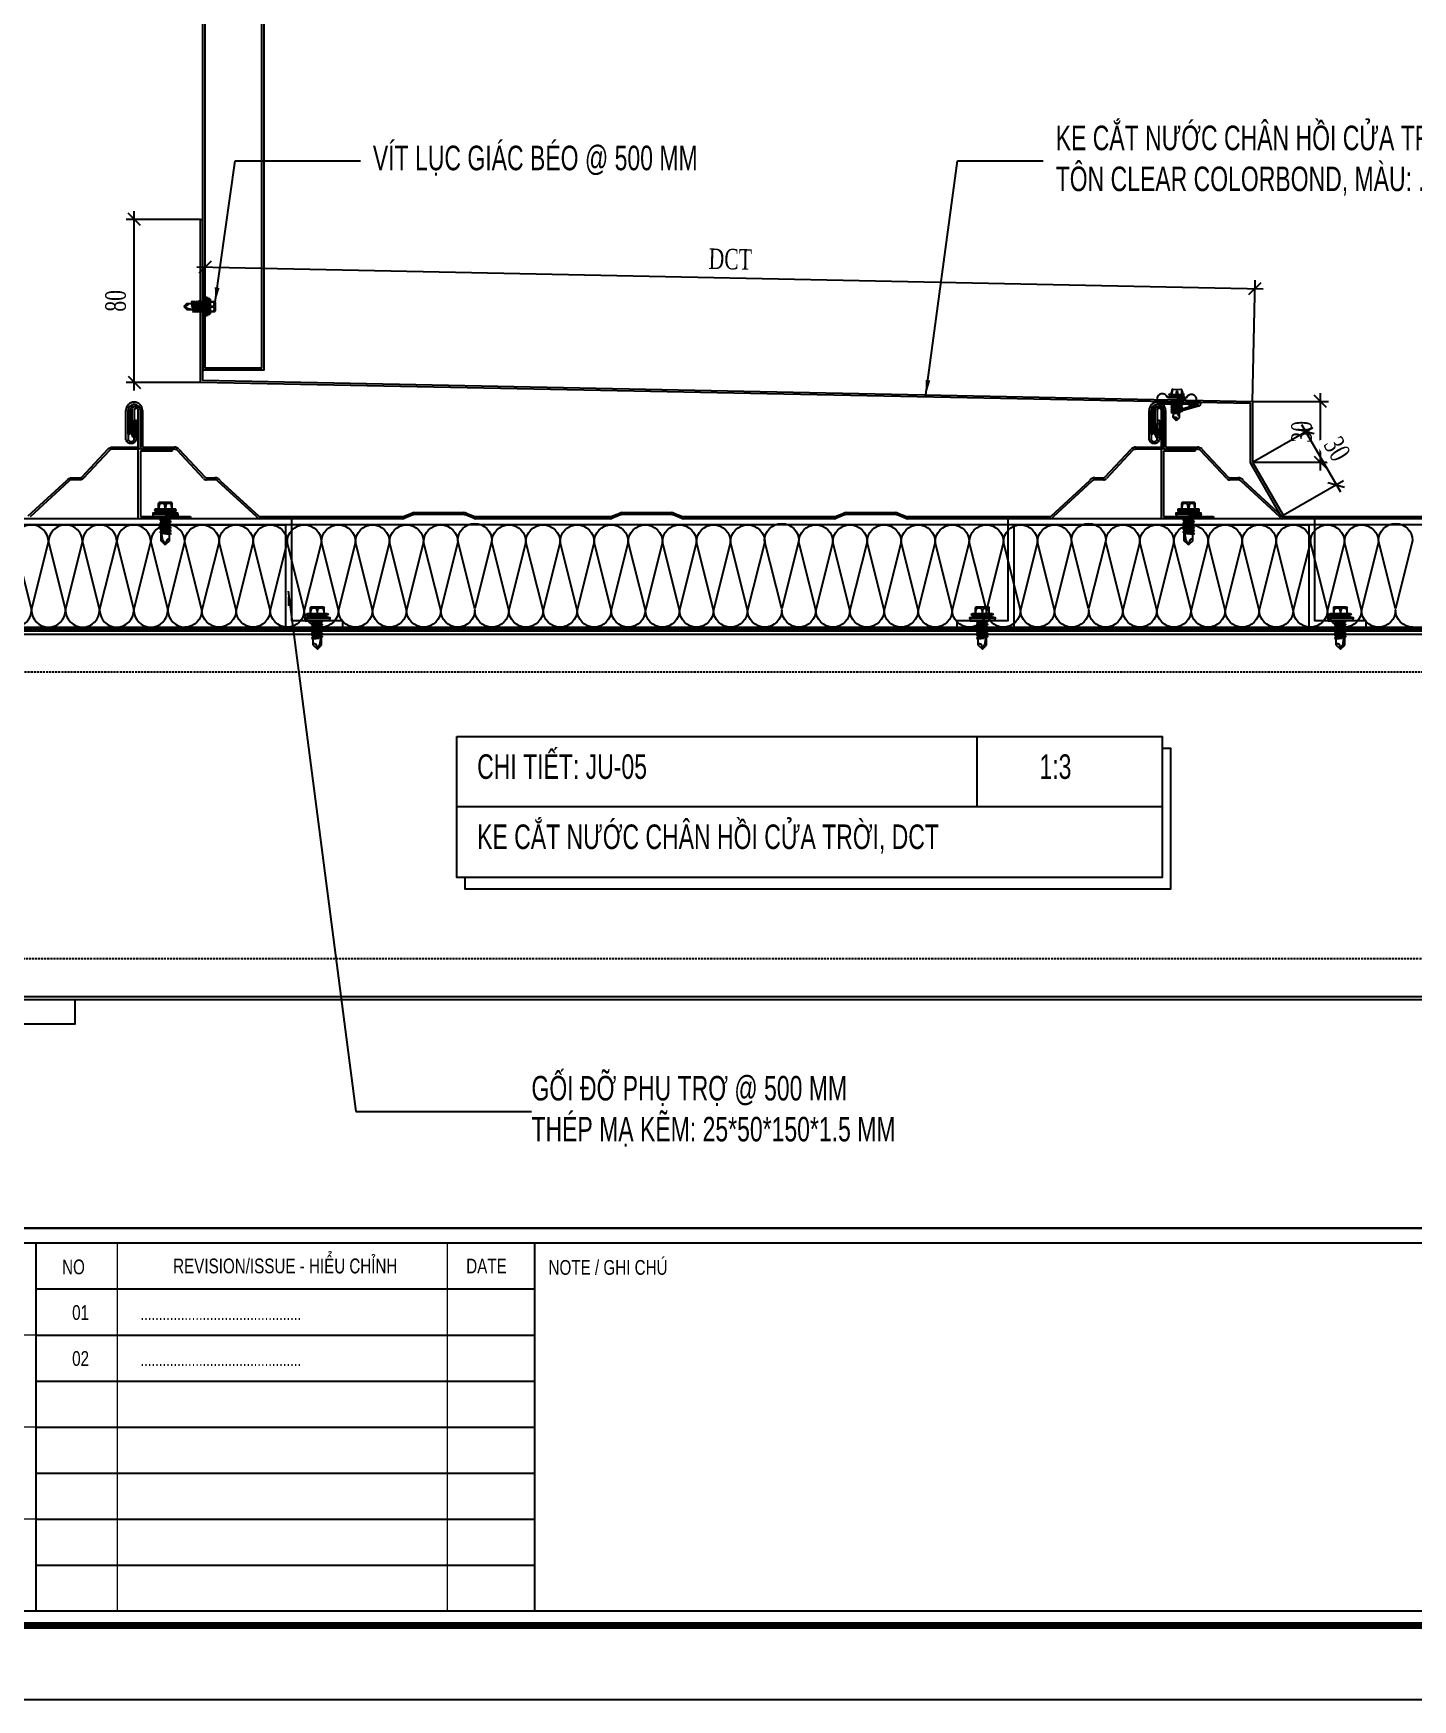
# Model space of a CAD drawing. Header units: inches. Extents: x 315041 to 662841, y -45540 to -35018.
# Drawn here: x 332270.9 to 332439.5, y -37110 to -36906.4 of the extents above; entities that cross this region are included whole.
import ezdxf
from ezdxf.enums import TextEntityAlignment as Align

# ---------------------------------------------------------------- set-up
doc = ezdxf.new("R2010")
doc.units = ezdxf.units.IN
doc.header["$MEASUREMENT"] = 0
doc.linetypes.add('HIDDEN', pattern=[0.375, 0.25, -0.125])
for name, color, linetype in [('2', 2, 'Continuous'), ('251', 251, 'Continuous'), ('3', 3, 'Continuous'), ('7', 7, 'Continuous'), ('BAO KHUNG', 31, 'Continuous'), ('DIM', 8, 'Continuous'), ('flashing', 6, 'Continuous'), ('FLAT BAR', 1, 'Continuous'), ('STRUCTURE', 1, 'Continuous')]:
    doc.layers.add(name, color=color, linetype=linetype)
doc.layers.add('Cover text', color=7, linetype='Continuous', true_color=0x52370f)
doc.layers.add('S-Hatch', color=8, linetype='Continuous', lineweight=9)
doc.styles.add('ST1', font='times.ttf', dxfattribs={"width": 0.7})
doc.styles.add('ST1H', font='vnshxh.shx', dxfattribs={"width": 0.7})
doc.styles.get("Standard").update_dxf_attribs({"font": 'VHARIALN.TTF'})
doc.styles.add('style2', font='VHAVANI.TTF')
doc.dimstyles.new('3', dxfattribs={"dimtxt": 3.5, "dimasz": 1.8, "dimexe": 1, "dimexo": 0, "dimgap": 1, "dimtad": 1, "dimdec": 0, "dimlfac": 3, "dimzin": 0, "dimdsep": 46, "dimtxsty": 'ST1H', "dimblk": 'OBLIQUE', "dimcen": 1, "dimdle": 1, "dimclrd": 8, "dimclre": 8, "dimclrt": 3, "dimadec": 0, "dimazin": 0, "dimtfac": 1, "dimtdec": 0, "dimtix": 1, "dimtofl": 0, "dimtmove": 1, "dimatfit": 3, "dimfxl": 0.18, "dimtolj": 1, "dimtzin": 0, "dimlwd": -1, "dimlwe": -1, "dimarcsym": 1})
doc.dimstyles.new('4', dxfattribs={"dimtxt": 2.5, "dimasz": 1.5, "dimexe": 1, "dimexo": 0, "dimgap": 1, "dimtad": 1, "dimdec": 0, "dimlfac": 4, "dimzin": 0, "dimdsep": 46, "dimtxsty": 'ST1', "dimblk": 'OBLIQUE', "dimcen": 1, "dimdle": 1, "dimclrd": 8, "dimclre": 8, "dimclrt": 3, "dimadec": 0, "dimazin": 0, "dimtfac": 1, "dimtdec": 0, "dimtix": 1, "dimtmove": 0, "dimatfit": 3, "dimfxl": 0.18, "dimtfill": 1, "dimtolj": 1, "dimtzin": 0, "dimlwd": -1, "dimlwe": -1, "dimarcsym": 1})

# ---------------------------------------------------------------- blocks, each defined once
blk = doc.blocks.new('A$C75D82031')
at = {"layer": '2', "color": 157, "linetype": 'Continuous'}
blk.add_lwpolyline([(0, 420), (594, 420), (594, 0), (0, 0)], close=True, dxfattribs=at)
at = {"layer": '251', "linetype": 'Continuous'}
for p, q in [((285.8, 50.19), (346.77, 50.19)), ((285.8, 44.56), (346.77, 44.56)), ((285.8, 38.94), (346.77, 38.94)), ((285.8, 33.31), (346.77, 33.31)), ((285.8, 27.69), (346.77, 27.69)), ((285.8, 22.06), (346.77, 22.06)), ((285.8, 16.44), (346.77, 16.44))]:
    blk.add_line(p, q, dxfattribs=at)
at = {"layer": '7', "color": 147, "linetype": 'Continuous'}
blk.add_lwpolyline([(12.33, 57.61), (581.67, 57.61), (581.67, 409.19), (12.33, 409.19)], close=True, dxfattribs=at)
at = {"layer": 'BAO KHUNG', "color": 7}
blk.add_line((346.77, 10.81), (346.77, 55.81), dxfattribs=at)
at = {"layer": 'BAO KHUNG', "color": 167, "linetype": 'Continuous', "const_width": 0.871}
blk.add_lwpolyline([(10.59, 9.07), (583.41, 9.07), (583.41, 410.93), (10.59, 410.93)], close=True, dxfattribs=at)
at = {"layer": 'BAO KHUNG', "color": 7}
for points in [[(144.95, 55.81), (285.8, 55.81), (285.8, 10.81), (144.95, 10.81)], [(211.89, 55.81), (474.14, 55.81), (474.14, 10.81), (211.89, 10.81)]]:
    blk.add_lwpolyline(points, close=True, dxfattribs=at)
at = {"layer": 'S-Hatch'}
for p, q in [((295.73, 55.81), (295.73, 10.81)), ((336.07, 55.81), (336.07, 10.81)), ((285.8, 44.56), (213.95, 44.56)), ((285.8, 33.31), (213.95, 33.31)), ((285.8, 22.06), (213.95, 22.06))]:
    blk.add_line(p, q, dxfattribs=at)
at = {"layer": 'BAO KHUNG', "color": 7, "linetype": 'Continuous', "width": 0.9}
for s, p in [('NO', (290.4, 52.88)), ('REVISION/ISSUE - HIÓU CHØNH', (316.27, 53)), ('DATE', (340.86, 52.99)), ('01', (291.27, 47.31)), ('02', (291.27, 41.69))]:
    blk.add_text(s, height=1.8, dxfattribs=at).set_placement(p, align=Align.MIDDLE_CENTER)
blk.add_text('NOTE / GHI CHÚ', height=1.8, dxfattribs=at).set_placement((348.44, 51.92))
at = {"layer": 'Cover text', "linetype": 'Continuous', "style": 'style2', "width": 0.8}
for p in [(298.6, 46.4), (298.6, 40.78)]:
    blk.add_text('............................................', height=1.5, dxfattribs=at).set_placement(p)
blk = doc.blocks.new('Short_Self_drilling')
at = {"layer": 'STRUCTURE', "color": 1, "linetype": 'Continuous'}
for p, q in [((6.43, 1.74), (-6.43, 1.73)), ((5.14, 3.76), (-5.14, 3.75)), ((-2.57, 2.9), (-5.14, 2.9)), ((-3.43, 3.75), (-3.43, 6.75)), ((3, 7.19), (-3, 7.18)), ((2.57, 2.9), (-2.57, 2.9)), ((-2.14, 2.8), (-2.14, 2.9)), ((6.25, 0), (0, 0)), ((2.15, 2.8), (2.15, 2.9)), ((2.16, -0.5), (2.15, 0.01)), ((5.14, 2.9), (2.57, 2.9)), ((3.43, 3.76), (3.42, 6.76)), ((2.99, -1.17), (-2.7, -0.23)), ((2.99, -2.7), (-2.7, -1.76)), ((2.99, -4.23), (-2.7, -3.28)), ((2.99, -5.75), (-2.7, -4.81)), ((2.99, -7.28), (-2.7, -6.33)), ((-1.91, -7.99), (-2.7, -7.86)), ((-2.14, -1.38), (-2.14, -0.87)), ((-2.14, -2.91), (-2.14, -2.39)), ((-2.14, -4.43), (-2.14, -3.92)), ((-2.13, -5.96), (-2.14, -5.44)), ((-2.14, -12.33), (-2.14, -8.48)), ((-2.13, -7.49), (-2.13, -6.97)), ((3, -8.8), (-1.14, -8.12)), ((2.16, -2.03), (2.16, -1.51)), ((2.16, -3.55), (2.16, -3.04)), ((2.16, -5.08), (2.16, -4.56)), ((2.16, -6.6), (2.16, -6.09)), ((2.16, -8.13), (2.16, -7.61)), ((2.15, -12.31), (2.15, -9.14))]:
    blk.add_line(p, q, dxfattribs=at)
blk.add_lwpolyline([(6.43, 1.31), (6.43, 1.74), (2.14, 2.81), (-2.14, 2.8), (-6.43, 1.73), (-6.43, 1.3)], close=True, dxfattribs=at)
for points in [[(-6.43, 1.3, -0.088869), (-6.25, 0), (0, 0)], [(-0.13, 3.76), (-0.33, 6.23, 0.338878), (-3.14, 6.23), (-3.33, 3.75)], [(3.3, 3.76), (3.1, 6.23, 0.338878), (0.29, 6.23), (0.1, 3.76)], [(-0.08, -14.04), (-1.04, -12.24, -0.148657), (-1.4, -11.2), (-1.95, -7.72, -0.815006), (-1.21, -7.77, 0.150833), (-0.85, -8.68)], [(2.15, -12.31), (0.17, -14.24, -0.333596), (-0.17, -14.24), (-2.14, -12.33)], [(2.15, -12.31), (1.71, -11.7, 0.52242), (0.88, -11.71), (-0.17, -14.24)]]:
    blk.add_lwpolyline(points, format="xyb", dxfattribs=at)
for points in [[(2.99, -1.17), (2.16, -1.51), (-2.14, -0.85), (-2.7, -0.23), (-2.36, 0)], [(2.99, -2.7), (2.16, -3.04), (-2.14, -2.37), (-2.7, -1.76), (-2.14, -1.38), (2.16, -2.03), (2.99, -2.7)], [(2.99, -4.23), (2.16, -4.56), (-2.14, -3.9), (-2.7, -3.28), (-2.14, -2.91), (2.16, -3.55), (2.99, -4.23)], [(2.99, -5.75), (2.16, -6.09), (-2.14, -5.43), (-2.7, -4.81), (-2.14, -4.43), (2.16, -5.08), (2.99, -5.75)], [(2.99, -7.28), (2.16, -7.62), (-2.14, -6.95), (-2.7, -6.33), (-2.13, -5.96), (2.16, -6.6), (2.99, -7.28)], [(-1.82, -8.53), (-2.14, -8.48), (-2.7, -7.86), (-2.13, -7.49), (-1.83, -7.53)], [(-1.26, -7.62), (2.16, -8.13), (3, -8.8)], [(-1.18, 0), (2.16, -0.5), (2.99, -1.17)], [(3, -8.8), (2.16, -9.14), (-0.85, -8.68)]]:
    blk.add_lwpolyline(points, dxfattribs=at)
for centre, radius, start, end in [((-4.99, 3.32), 0.455, 109.79487, 250.26739), ((-3, 6.75), 0.429, 90.03113, 180.03113), ((3, 6.76), 0.429, 0.03113, 90.03113), ((5.07, 3.33), 0.435, 279.72757, 80.33469), ((9.99, 0.17), 3.74, 162.29632, 182.61031)]:
    blk.add_arc(centre, radius, start, end, dxfattribs=at)
blk = doc.blocks.new('A$C5F901649')
at = {"color": 3, "ltscale": 15}
blk.add_lwpolyline([(39.21, 32.56), (34, 32.56, -0.414214), (33.67, 32.9), (33.67, 38.9, 1), (31.67, 38.9), (31.67, 34.1, 0.564916), (32.66, 34.1), (32.66, 36.75), (33, 36.75), (33, 34.1, -0.737932), (31.33, 34.1), (31.33, 38.9, -1), (34, 38.9), (34, 32.9), (39.21, 32.9, -0.207596), (39.94, 32.58), (44.21, 28.01, 0.207596), (44.46, 27.91), (45.82, 27.91, -0.246585), (46.64, 27.48), (52.91, 21.72, 0.246585), (53.18, 21.58), (76.37, 21.58, 0.095415), (76.49, 21.6), (77.92, 22.17, -0.095415), (78.29, 22.24), (86.37, 22.24, -0.095415), (86.74, 22.17), (88.17, 21.6, 0.095415), (88.29, 21.58), (110.2, 21.58, 0.095415), (110.33, 21.6), (111.76, 22.17, -0.095415), (112.13, 22.24), (120.2, 22.24, -0.095415), (120.58, 22.17), (122, 21.6, 0.095415), (122.13, 21.58), (146.7, 21.58, 0.095415), (146.83, 21.6), (148.26, 22.17, -0.095415), (148.63, 22.24), (156.7, 22.24, -0.095415), (157.08, 22.17), (158.5, 21.6, 0.095415), (158.63, 21.58), (181.82, 21.58, 0.246585), (182.09, 21.72), (188.36, 27.48, -0.246585), (189.18, 27.91), (190.54, 27.91, 0.207596), (190.79, 28.01), (195.06, 32.58, -0.207596), (195.79, 32.9), (200, 32.9), (200, 38.91, 1), (199.33, 38.91), (199.33, 34.91, 1), (199.52, 34.91, -0.067331), (199.35, 35.94), (199.35, 37.32), (199.67, 37.32), (199.67, 35.96, 0.039103), (199.86, 34.91, -1), (199, 34.91), (199, 38.91, -1), (200.33, 38.91), (200.33, 32.9, -0.414214), (200, 32.56), (195.79, 32.56, 0.207596), (195.3, 32.35), (191.03, 27.79, -0.207596), (190.54, 27.58), (189.18, 27.58, 0.246585), (188.63, 27.29), (182.36, 21.53, -0.246585), (181.82, 21.24), (158.63, 21.24, -0.095415), (158.38, 21.29), (156.95, 21.86, 0.095415), (156.7, 21.91), (148.63, 21.91, 0.095415), (148.38, 21.86), (146.95, 21.29, -0.095415), (146.7, 21.24), (122.13, 21.24, -0.095415), (121.88, 21.29), (120.45, 21.86, 0.095415), (120.2, 21.91), (112.13, 21.91, 0.095415), (111.88, 21.86), (110.45, 21.29, -0.095415), (110.2, 21.24), (88.29, 21.24, -0.095415), (88.05, 21.29), (86.62, 21.86, 0.095415), (86.37, 21.91), (78.29, 21.91, 0.095415), (78.05, 21.86), (76.62, 21.29, -0.095415), (76.37, 21.24), (53.18, 21.24, -0.246585), (52.63, 21.53), (46.36, 27.29, 0.246585), (45.82, 27.58), (44.46, 27.58, -0.207596), (43.97, 27.79), (39.7, 32.35, 0.207596)], format="xyb", close=True, dxfattribs=at)
at = {"layer": 'FLAT BAR'}
blk.add_lwpolyline([(33.33, 38.9, 1), (32, 38.9), (32, 35.02), (31.67, 35.02), (31.67, 38.9, -1), (33.67, 38.9), (33.67, 32.56), (38.85, 32.56), (38.85, 32.23), (33.67, 32.23), (33.67, 21.58), (41.82, 21.58), (41.82, 21.24), (33.33, 21.24)], format="xyb", close=True, dxfattribs=at)
at = {"layer": 'FLAT BAR', "linetype": 'Continuous'}
blk.add_lwpolyline([(66.67, 4.58), (58.33, 4.58), (58.33, 21.24), (8.33, 21.24), (8.33, 4.58), (0, 4.58), (0, 3.58), (9.33, 3.58), (9.33, 20.24), (57.33, 20.24), (57.33, 3.58), (66.67, 3.58)], close=True, dxfattribs=at)
at = {"color": 1}
for p, xscale, yscale, zscale, rotation in [((37.74, 21.58), 0.3199999990920701, 0.3200000000651926, 0.3200000002560967, 359.9688729036745), ((4.17, 4.58), -0.3200000000824856, 0.3199999998323619, 0.32, 0.03112738804631476), ((62.5, 4.58), -0.3200000000824856, 0.3199999998323619, 0.32, 0.03112738804631476)]:
    blk.add_blockref('Short_Self_drilling', p, dxfattribs=dict(at, xscale=xscale, yscale=yscale, zscale=zscale, rotation=rotation))
blk = doc.blocks.new('SideLap')
at = {"layer": 'STRUCTURE', "color": 1, "linetype": 'Continuous'}
for p, q in [((19.9, 5.6), (-0.1, -2.7)), ((15.1, 15.6), (0, 0)), ((15.1, 15.6), (20, 12.1)), ((15.1, 15.6), (40.1, 15.6)), ((41.7, 30.4), (40.1, 15.7)), ((40.1, 15.7), (43.8, -8)), ((48.1, 15.7), (41.7, 30.4)), ((41.7, 30.4), (48.2, -10.3)), ((52.1, -11.3), (48.1, 15.7)), ((48.1, 15.7), (52.1, 15.7)), ((53.7, 30.4), (52.1, 15.7)), ((52.1, 15.7), (57.4, -18.2)), ((60.1, 15.7), (53.7, 30.4)), ((53.7, 30.4), (63.7, -33)), ((65.2, -18.1), (60.1, 15.7)), ((60.1, 15.7), (64.1, 15.7)), ((65.7, 30.4), (64.1, 15.7)), ((64.1, 15.7), (69.4, -18.2)), ((72.1, 15.7), (65.7, 30.4)), ((65.7, 30.4), (75.7, -33)), ((77.2, -18.1), (72.1, 15.7)), ((72.1, 15.7), (76.2, 15.7)), ((77.7, 30.6), (76.2, 15.7)), ((76.2, 15.7), (81.4, -18.2)), ((84.1, 15.7), (77.7, 30.6)), ((77.7, 30.6), (87.7, -33)), ((89.2, -18.1), (84.1, 15.7)), ((84.1, 15.7), (88.2, 15.7)), ((89.7, 30.4), (88.2, 15.7)), ((88.2, 15.7), (93.4, -18.2)), ((96.1, 15.7), (89.7, 30.4)), ((89.7, 30.4), (99.8, -33)), ((101.2, -18.1), (96.1, 15.7)), ((96.1, 15.7), (100.2, 15.7)), ((101.8, 30.4), (100.2, 15.7)), ((100.2, 15.7), (105.4, -18.2)), ((108.2, 15.7), (101.8, 30.4)), ((101.8, 30.4), (111.8, -33)), ((112.1, -10.6), (108.2, 15.7)), ((108.2, 15.7), (112.1, 15.7)), ((112.1, -50.6), (112.1, 48)), ((122.4, -51.9), (122.4, 49.3)), ((122.4, 49.3), (125.8, 49.3)), ((125.8, 49.3), (134.2, 15.6)), ((125.8, 49.3), (125.8, -51.9)), ((134.2, 15.7), (134.9, 15.7)), ((134.2, 15.6), (134.2, -18.2)), ((134.9, 39.2), (134.9, 18.9)), ((134.9, 18.9), (134.9, -21.6)), ((141.7, 39.2), (141.7, -41.8)), ((141.7, 25.7), (165.3, 25.7)), ((141.7, 24.7), (161.2, 23.1)), ((161.2, 1), (141.7, -0.5)), ((168.7, 22.3), (168.7, -24.9)), ((-0.1, -2.7), (15, -18.2)), ((1.5, -2), (15.7, -9.5)), ((15, -18.2), (45.3, -18.2)), ((23.9, -12.4), (51.3, -16.7)), ((45, -15.7), (45.4, -18.2)), ((45.4, -18.2), (52, -33)), ((49.2, -16.4), (52, -33)), ((52, -33), (53.2, -18.1)), ((53.2, -18.1), (52.8, -15.8)), ((53.2, -18.1), (57.2, -18.1)), ((57.4, -18.2), (63.7, -33)), ((63.7, -33), (65.2, -18.1)), ((65.2, -18.1), (69.2, -18.1)), ((69.4, -18.2), (75.7, -33)), ((75.7, -33), (77.2, -18.1)), ((77.2, -18.1), (81.2, -18.1)), ((81.4, -18.2), (87.7, -33)), ((87.7, -33), (89.2, -18.1)), ((89.2, -18.1), (93.3, -18.1)), ((93.4, -18.2), (99.8, -33)), ((99.8, -33), (101.2, -18.1)), ((101.2, -18.1), (105.3, -18.1)), ((105.4, -18.2), (111.8, -33)), ((111.8, -33), (112.1, -19.9)), ((125.8, -51.9), (122.4, -51.9)), ((134.2, -18.2), (125.8, -51.9)), ((134.2, -18.1), (134.9, -18.1)), ((134.9, -21.6), (134.9, -41.8)), ((141.7, -2.3), (161.2, -3.9)), ((161.2, -26), (141.7, -27.5)), ((141.7, -28.3), (165.3, -28.3))]:
    blk.add_line(p, q, dxfattribs=at)
for centre, radius, start, end in [((17.7, 8.9), 3.99, 304.23018, 54.5641), ((113.4, 77.3), 29.4, 267.42082, 287.73481), ((138.3, 38.6), 3.42, 9.69644, 170.30356), ((146.7, 12.1), 18.2, 322.55918, 37.44082), ((165.3, 22.3), 3.38, 0, 90), ((1.8, -1.4), 2.24, 141.63478, 215.42875), ((24.4, 2.5), 14.9, 234.00482, 267.82685), ((51.9, 2.1), 13, 231.08251, 265.39217), ((50.5, -13.8), 2.99, 285.97616, 82.6971), ((113.4, -80), 29.4, 72.26519, 92.57918), ((138.3, -40.6), 3.59, 199.76374, 340.23626), ((146.7, -14.9), 18.2, 322.55918, 37.44082), ((165.3, -24.9), 3.38, 270, 0)]:
    blk.add_arc(centre, radius, start, end, dxfattribs=at)
blk = doc.blocks.new('_Oblique')
at = {"color": 0, "linetype": 'ByBlock', "lineweight": -2}
blk.add_line((-0.5, -0.5), (0.5, 0.5), dxfattribs=at)
blk = doc.blocks.new('*D485')
at = {"color": 8, "linetype": 'Continuous', "transparency": 16777216}
for p, q in [((332283.27, -36950.06), (332283.27, -36928.14)), ((332291.38, -36929.14), (332282.27, -36929.14)), ((332291.38, -36949.06), (332282.27, -36949.06))]:
    blk.add_line(p, q, dxfattribs=at)
at = {"layer": 'Defpoints', "color": 0, "transparency": 16777216}
for p in [(332283.27, -36929.14), (332291.38, -36929.14), (332291.38, -36949.06)]:
    blk.add_point(p, dxfattribs=at)
at = {"color": 8, "transparency": 16777216, "xscale": 1.5, "yscale": 1.5, "zscale": 1.5}
for p, rotation in [((332283.27, -36929.14), 90), ((332283.27, -36949.06), 270)]:
    blk.add_blockref('_Oblique', p, dxfattribs=dict(at, rotation=rotation))
at = {"color": 3, "transparency": 16777216, "insert": (332281, -36939.1), "char_height": 2.5, "attachment_point": 5, "rotation": 90, "style": 'ST1', "bg_fill": 3, "box_fill_scale": 1.25, "bg_fill_color": 256, "bg_fill_true_color": 13158600, "bg_fill_transparency": 0}
blk.add_mtext('\\A1;80', dxfattribs=at)
blk = doc.blocks.new('*D486')
at = {"color": 8, "linetype": 'Continuous', "transparency": 16777216}
for p, q in [((332291.63, -36948.78), (332291.93, -36933.98)), ((332290.91, -36934.96), (332421.19, -36937.61)), ((332419.9, -36951.39), (332420.21, -36936.59))]:
    blk.add_line(p, q, dxfattribs=at)
at = {"layer": 'Defpoints', "color": 0, "transparency": 16777216}
for p in [(332420.19, -36937.59), (332291.63, -36948.78), (332419.9, -36951.39)]:
    blk.add_point(p, dxfattribs=at)
at = {"color": 8, "transparency": 16777216, "xscale": 1.5, "yscale": 1.5, "zscale": 1.5}
for p, rotation in [((332291.91, -36934.98), 178.8329958571809), ((332420.19, -36937.59), 358.8329958571809)]:
    blk.add_blockref('_Oblique', p, dxfattribs=dict(at, rotation=rotation))
at = {"color": 3, "transparency": 16777216, "insert": (332356.09, -36934.01), "char_height": 2.5, "attachment_point": 5, "rotation": 358.833, "style": 'ST1', "bg_fill": 3, "box_fill_scale": 1.25, "bg_fill_color": 256, "bg_fill_true_color": 13158600, "bg_fill_transparency": 16683724}
blk.add_mtext('\\A1;DCT', dxfattribs=at)
blk = doc.blocks.new('*D487')
at = {"color": 8, "linetype": 'Continuous', "transparency": 16777216}
for p, q in [((332428.16, -36950.39), (332428.16, -36959.81)), ((332419.9, -36951.39), (332429.16, -36951.39)), ((332419.9, -36958.81), (332429.16, -36958.81))]:
    blk.add_line(p, q, dxfattribs=at)
at = {"layer": 'Defpoints', "color": 0, "transparency": 16777216}
for p in [(332419.9, -36951.39), (332419.9, -36958.81), (332428.16, -36958.81)]:
    blk.add_point(p, dxfattribs=at)
at = {"color": 8, "transparency": 16777216, "xscale": 1.5, "yscale": 1.5, "zscale": 1.5}
for p, rotation in [((332428.16, -36951.39), 90), ((332428.16, -36958.81), 270)]:
    blk.add_blockref('_Oblique', p, dxfattribs=dict(at, rotation=rotation))
at = {"color": 3, "transparency": 16777216, "insert": (332425.89, -36955.1), "char_height": 2.5, "attachment_point": 5, "rotation": 90, "style": 'ST1', "bg_fill": 3, "box_fill_scale": 1.25, "bg_fill_color": 256, "bg_fill_true_color": 13158600, "bg_fill_transparency": 16683724}
blk.add_mtext('\\A1;30', dxfattribs=at)
blk = doc.blocks.new('*D488')
at = {"color": 8, "linetype": 'Continuous', "transparency": 16777216}
for p, q in [((332419.9, -36958.81), (332427.26, -36954.58)), ((332425.89, -36954.22), (332430.62, -36962.43)), ((332423.63, -36965.3), (332430.99, -36961.07))]:
    blk.add_line(p, q, dxfattribs=at)
at = {"layer": 'Defpoints', "color": 0, "transparency": 16777216}
for p in [(332419.9, -36958.81), (332430.12, -36961.57), (332423.63, -36965.3)]:
    blk.add_point(p, dxfattribs=at)
at = {"color": 8, "transparency": 16777216, "xscale": 1.5, "yscale": 1.5, "zscale": 1.5}
for p, rotation in [((332426.39, -36955.08), 119.8837497408271), ((332430.12, -36961.57), 299.8837497408271)]:
    blk.add_blockref('_Oblique', p, dxfattribs=dict(at, rotation=rotation))
at = {"color": 3, "transparency": 16777216, "insert": (332430.22, -36957.19), "char_height": 2.5, "attachment_point": 5, "rotation": 299.8837, "style": 'ST1', "bg_fill": 3, "box_fill_scale": 1.25, "bg_fill_color": 256, "bg_fill_true_color": 13158600, "bg_fill_transparency": 0}
blk.add_mtext('\\A1;30', dxfattribs=at)

msp = doc.modelspace()

# ---------------------------------------------------------------- linework, layer by layer
at = {"color": 9}
msp.add_line((332386.1973, -36992.318), (332386.1973, -37000.9426), dxfattribs=at)
at = {"color": 8}
msp.add_lwpolyline([(331997.7734, -36876.627), (332567.1113, -36876.627), (332567.1113, -37052.4169), (331997.7734, -37052.4169)], close=True, dxfattribs=at)
at = {"color": 3, "ltscale": 15}
for points in [[(332270.3272, -36965.3632), (332275.0291, -36961.0455, -0.24658476), (332275.6465, -36960.7213), (332276.667, -36960.7213, 0.20759646), (332276.8496, -36960.642), (332280.0532, -36957.2173, -0.20759646), (332280.6009, -36956.9796), (332283.7589, -36956.9796), (332283.7589, -36952.4713, 1), (332283.2589, -36952.4713), (332283.2589, -36955.4702, 1), (332283.4009, -36955.4702, -0.06733073), (332283.275, -36954.6955), (332283.275, -36953.6658), (332283.5089, -36953.6658), (332283.5089, -36954.6845, 0.03910332), (332283.6509, -36955.4702, -1), (332283.0089, -36955.4702), (332283.0089, -36952.4713, -1), (332284.0089, -36952.4713), (332284.0089, -36956.9796, -0.41421356), (332283.7589, -36957.2296), (332280.6009, -36957.2296, 0.20759646), (332280.2357, -36957.388), (332277.0321, -36960.8128, -0.20759646), (332276.667, -36960.9713), (332275.6465, -36960.9713, 0.24658476), (332275.2349, -36961.1874), (332270.533, -36965.5051, -0.24658476)], [(332408.2589, -36951.4743), (332413.2493, -36951.4743, -1), (332413.2715, -36951.983), (332411.2887, -36952.5515), (332411.2665, -36952.2976), (332413.2493, -36951.7291), (332408.2589, -36951.7291)]]:
    msp.add_lwpolyline(points, format="xyb", dxfattribs=at)
at = {"color": 8}
msp.add_lwpolyline([(332567.1113, -36966.4741), (332204.2035, -36966.4741), (332204.2035, -36978.9741), (332567.1113, -36978.9741)], dxfattribs=at)
at = {"color": 9, "ltscale": 0.5}
for points in [[(332268.625, -36968.5574), (332270.7084, -36976.8907), (332272.7917, -36968.5574, 1)], [(332276.9584, -36968.5574, 1), (332272.7917, -36968.5574), (332274.875, -36976.8907)], [(332281.125, -36968.5574, 1), (332276.9584, -36968.5574), (332279.0417, -36976.8907)], [(332281.125, -36968.5574), (332283.2084, -36976.8907), (332285.2917, -36968.5574, 1)], [(332289.4584, -36968.5574, 1), (332285.2917, -36968.5574), (332287.375, -36976.8907)], [(332289.4584, -36968.5574, -1), (332293.625, -36968.5574), (332291.5417, -36976.8907)], [(332297.7917, -36968.5574), (332295.7084, -36976.8907), (332293.625, -36968.5574, -1)], [(332297.7917, -36968.5574, -1), (332301.9584, -36968.5574), (332299.875, -36976.8907)], [(332301.9584, -36968.5574, -1), (332306.125, -36968.5574), (332304.0417, -36976.8907)], [(332310.2917, -36968.5574), (332308.2084, -36976.8907), (332306.125, -36968.5574, -1)], [(332310.2917, -36968.5574, -1), (332314.4584, -36968.5574), (332312.375, -36976.8907)], [(332314.4584, -36968.5574, -1), (332318.625, -36968.5574), (332316.5417, -36976.8907)], [(332322.7917, -36968.5574), (332320.7084, -36976.8907), (332318.625, -36968.5574, -1)], [(332322.7853, -36968.3949, -1), (332326.952, -36968.3949), (332324.8687, -36976.7282)], [(332326.9584, -36968.5574, -1), (332331.125, -36968.5574), (332329.0417, -36976.8907)], [(332335.2917, -36968.5574), (332333.2084, -36976.8907), (332331.125, -36968.5574, -1)], [(332335.2917, -36968.5574, -1), (332339.4584, -36968.5574), (332337.375, -36976.8907)], [(332339.4584, -36968.5574, -1), (332343.625, -36968.5574), (332341.5417, -36976.8907)], [(332347.7917, -36968.5574), (332345.7084, -36976.8907), (332343.625, -36968.5574, -1)], [(332347.7917, -36968.5574, -1), (332351.9584, -36968.5574), (332349.875, -36976.8907)], [(332351.9584, -36968.5574, -1), (332356.125, -36968.5574), (332354.0417, -36976.8907)], [(332360.2917, -36968.5574), (332358.2084, -36976.8907), (332356.125, -36968.5574, -1)], [(332360.2853, -36968.3949, -1), (332364.452, -36968.3949), (332362.3687, -36976.7282)], [(332364.4584, -36968.5574, -1), (332368.625, -36968.5574), (332366.5417, -36976.8907)], [(332372.7917, -36968.5574), (332370.7084, -36976.8907), (332368.625, -36968.5574, -1)], [(332372.7917, -36968.5574, -1), (332376.9584, -36968.5574), (332374.875, -36976.8907)], [(332376.9584, -36968.5574, -1), (332381.125, -36968.5574), (332379.0417, -36976.8907)], [(332385.2917, -36968.5574), (332383.2084, -36976.8907), (332381.125, -36968.5574, -1)], [(332385.2917, -36968.5574, -1), (332389.4584, -36968.5574), (332387.375, -36976.8907)], [(332389.4584, -36968.5574, -1), (332393.625, -36968.5574), (332391.5417, -36976.8907)], [(332397.7917, -36968.5574), (332395.7084, -36976.8907), (332393.625, -36968.5574, -1)], [(332397.7853, -36968.3949, -1), (332401.952, -36968.3949), (332399.8687, -36976.7282)], [(332401.9584, -36968.5574, -1), (332406.125, -36968.5574), (332404.0417, -36976.8907)], [(332410.2917, -36968.5574), (332408.2084, -36976.8907), (332406.125, -36968.5574, -1)], [(332410.2917, -36968.5574, -1), (332414.4584, -36968.5574), (332412.375, -36976.8907)], [(332414.4584, -36968.5574, -1), (332418.625, -36968.5574), (332416.5417, -36976.8907)], [(332422.7917, -36968.5574), (332420.7084, -36976.8907), (332418.625, -36968.5574, -1)], [(332422.7917, -36968.5574, -1), (332426.9584, -36968.5574), (332424.875, -36976.8907)], [(332426.9584, -36968.5574, -1), (332431.125, -36968.5574), (332429.0417, -36976.8907)], [(332435.2917, -36968.5574), (332433.2084, -36976.8907), (332431.125, -36968.5574, -1)], [(332435.2853, -36968.3949, -1), (332439.452, -36968.3949), (332437.3687, -36976.7282)]]:
    msp.add_lwpolyline(points, format="xyb", close=True, dxfattribs=at)
for points in [[(332266.5417, -36976.8907, 1), (332270.7084, -36976.8907, 1), (332274.875, -36976.8907, 1), (332279.0417, -36976.8907)], [(332279.0417, -36976.8907, 1), (332283.2084, -36976.8907, 1), (332287.375, -36976.8907, 0.41421356), (332289.4584, -36978.9741, 0.41421356)], [(332299.875, -36976.8907, -1), (332295.7084, -36976.8907, -1), (332291.5417, -36976.8907, -0.41421356), (332289.4584, -36978.9741, -0.41421356)], [(332312.375, -36976.8907, -1), (332308.2084, -36976.8907, -1), (332304.0417, -36976.8907, -1), (332299.875, -36976.8907)], [(332326.9584, -36978.9741, -0.41421356), (332324.875, -36976.8907, -1), (332320.7084, -36976.8907, -1), (332316.5417, -36976.8907, -1), (332312.375, -36976.8907)], [(332337.375, -36976.8907, -1), (332333.2084, -36976.8907, -1), (332329.0417, -36976.8907, -0.41421356), (332326.9584, -36978.9741, -0.41421356)], [(332349.875, -36976.8907, -1), (332345.7084, -36976.8907, -1), (332341.5417, -36976.8907, -1), (332337.375, -36976.8907)], [(332364.4584, -36978.9741, -0.41421356), (332362.375, -36976.8907, -1), (332358.2084, -36976.8907, -1), (332354.0417, -36976.8907, -1), (332349.875, -36976.8907)], [(332374.875, -36976.8907, -1), (332370.7084, -36976.8907, -1), (332366.5417, -36976.8907, -0.41421356), (332364.4584, -36978.9741, -0.41421356)], [(332387.375, -36976.8907, -1), (332383.2084, -36976.8907, -1), (332379.0417, -36976.8907, -1), (332374.875, -36976.8907)], [(332401.9584, -36978.9741, -0.41421356), (332399.875, -36976.8907, -1), (332395.7084, -36976.8907, -1), (332391.5417, -36976.8907, -1), (332387.375, -36976.8907)], [(332412.375, -36976.8907, -1), (332408.2084, -36976.8907, -1), (332404.0417, -36976.8907, -0.41421356), (332401.9584, -36978.9741, -0.41421356)], [(332424.875, -36976.8907, -1), (332420.7084, -36976.8907, -1), (332416.5417, -36976.8907, -1), (332412.375, -36976.8907)], [(332439.4584, -36978.9741, -0.41421356), (332437.375, -36976.8907, -1), (332433.2084, -36976.8907, -1), (332429.0417, -36976.8907, -1), (332424.875, -36976.8907)]]:
    msp.add_lwpolyline(points, format="xyb", dxfattribs=at)
at = {"color": 2, "true_color": 0xf2ee0d}
msp.add_lwpolyline([(332567.1113, -36979.4747), (332201.0201, -36979.4747), (332201.0201, -36979.2247), (332567.1113, -36979.2247)], dxfattribs=at)
at = {"color": 94}
for points in [[(332567.1113, -36979.4747), (332201.0201, -36979.4747)], [(332567.1113, -36979.8497), (332201.0201, -36979.8497), (332201.0201, -37024.0997)], [(332201.0201, -37024.0997), (332567.1113, -37024.0997)], [(332201.0201, -37024.4747), (332567.1113, -37024.4747)]]:
    msp.add_lwpolyline(points, dxfattribs=at)
at = {"color": 94, "linetype": 'HIDDEN'}
for points in [[(332567.1113, -36984.4747), (332201.0201, -36984.4747)], [(332201.0201, -37019.4747), (332567.1113, -37019.4747)]]:
    msp.add_lwpolyline(points, dxfattribs=at)
at = {"layer": '2'}
msp.add_lwpolyline([(332237.5201, -37052.4169), (332237.5201, -37027.4747), (332201.0201, -37027.4747), (332201.0201, -37024.4747), (332276.0201, -37024.4747), (332276.0201, -37027.4747), (332239.5201, -37027.4747), (332239.5201, -37052.4169)], dxfattribs=at)
at = {"layer": '3'}
for points in [[(332291.6253, -36876.627), (332291.6253, -36947.534), (332299.1208, -36947.534), (332299.1208, -36876.627)], [(332291.8753, -36876.627), (332291.8753, -36947.284), (332298.8708, -36947.284), (332298.8708, -36876.627)]]:
    msp.add_lwpolyline(points, dxfattribs=at)
at = {"layer": 'flashing'}
msp.add_lwpolyline([(332291.3753, -36949.0586), (332291.3753, -36929.1447), (332291.6253, -36929.1447), (332291.6253, -36948.777), (332419.9047, -36951.3902), (332419.9047, -36958.8105), (332423.6311, -36965.2952), (332423.3846, -36965.3882), (332419.6547, -36958.875), (332419.6547, -36951.626)], close=True, dxfattribs=at)

# ---------------------------------------------------------------- block references
at = {"color": 1}
msp.add_blockref('A$C75D82031', (331985.4423, -37110.027), dxfattribs=at)
at = {"color": 8, "xscale": 0.7500000009313226, "yscale": 0.75, "zscale": 0.75}
for p in [(332258.7593, -36981.6528), (332383.7593, -36981.6528)]:
    msp.add_blockref('A$C5F901649', p, dxfattribs=at)
at = {"layer": 'DIM', "zscale": 0.02250000000000001}
for p, xscale, yscale, rotation in [((332289.353, -36939.7636), 0.02249999996274737, 0.02249999996274737, 359.9999911065245), ((332410.554, -36953.7006), 0.02249999898971478, 0.0224999999627471, 88.69386215473726)]:
    msp.add_blockref('SideLap', p, dxfattribs=dict(at, xscale=xscale, yscale=yscale, rotation=rotation))

# ---------------------------------------------------------------- next in the draw order: texts
at = {"layer": '3', "insert": (332331.7956, -37038.1399), "char_height": 3, "attachment_point": 4, "style": 'ST1H', "bg_fill": 2}
msp.add_mtext('\\A1;gèi ®ì phô trî @ 500 mm\\PthÐp m¹ kÏm: 25*50*150*1.5 mm', dxfattribs=at)

# ---------------------------------------------------------------- next in the draw order: dimensions: what is measured, and where the dimension line sits
at = {"color": 8}
dim = msp.add_linear_dim(base=(332283.2741, -36929.1447), p1=(332291.3753, -36949.0586), p2=(332291.3753, -36929.1447), angle=90, dimstyle='4', dxfattribs=at)
dim.commit()
dim.dimension.update_dxf_attribs({"geometry": '*D485', "text_midpoint": (332281.0024, -36939.1017)})

# ---------------------------------------------------------------- next in the draw order: dimensions: what is measured, and where the dimension line sits
dim = msp.add_aligned_dim(p1=(332291.6253, -36948.777), p2=(332419.9047, -36951.3902), distance=13.8022, text='DCT', dimstyle='4', dxfattribs=at)
dim.commit()
dim.dimension.update_dxf_attribs({"geometry": '*D486', "text_midpoint": (332356.0925, -36934.0068)})

# ---------------------------------------------------------------- next in the draw order: leaders
at = {"color": 9}
msp.add_leader([(332302.0536, -36974.5636), (332310.3455, -37038.1399), (332331.7956, -37038.1399)], dimstyle='3', override={"dimgap": 1, "dimtad": 0}, dxfattribs=at)

# ---------------------------------------------------------------- next in the draw order: texts
at = {"layer": '3', "insert": (332325.1605, -36996.0324), "char_height": 3, "attachment_point": 4, "style": 'ST1H', "bg_fill": 2}
msp.add_mtext('\\A1;CHI TIÕT: ju-05', dxfattribs=at)

# ---------------------------------------------------------------- next in the draw order: dimensions: what is measured, and where the dimension line sits
at = {"color": 8}
dim = msp.add_linear_dim(base=(332428.1592, -36958.8105), p1=(332419.9047, -36951.3902), p2=(332419.9047, -36958.8105), angle=90, dimstyle='4', dxfattribs=at)
dim.commit()
dim.dimension.update_dxf_attribs({"geometry": '*D487', "text_midpoint": (332425.8876, -36955.1004)})

# ---------------------------------------------------------------- next in the draw order: leaders
at = {"color": 9}
for points in [[(332293.1483, -36939.2615), (332295.5953, -36921.9688), (332312.4223, -36921.9688)], [(332379.9886, -36950.5771), (332383.8631, -36921.9688), (332395.8405, -36921.9688)]]:
    msp.add_leader(points, dimstyle='3', override={"dimgap": 1, "dimtad": 0}, dxfattribs=at)

# ---------------------------------------------------------------- next in the draw order: linework, layer by layer
for points in [[(332322.6909, -36992.318), (332408.8324, -36992.318), (332408.8324, -37009.5672), (332322.6909, -37009.5672)], [(332322.6909, -36992.318), (332408.8324, -36992.318), (332408.8324, -37000.9426), (332322.6909, -37000.9426)]]:
    msp.add_lwpolyline(points, close=True, dxfattribs=at)
msp.add_lwpolyline([(332408.8324, -36993.7386), (332409.855, -36993.7386), (332409.855, -37010.9877), (332323.7136, -37010.9877), (332323.7136, -37009.5672)], dxfattribs=at)

# ---------------------------------------------------------------- next in the draw order: texts
at = {"layer": '3', "char_height": 3, "attachment_point": 4, "style": 'ST1H', "bg_fill": 2}
for s, insert in [('\\A1;ke C¾T N¦íC CH¢N HåI cöa trêi: \\Pt«n CLEAR COLORBOND, mµu: ........., dµy: 0.45 mm.', (332395.8405, -36921.9688, 0)), ('\\A1;VÝT LôC GI¸C bÐo @ 500 MM', (332312.4223, -36921.9688, 0))]:
    msp.add_mtext(s, dxfattribs=dict(at, insert=insert))

# ---------------------------------------------------------------- next in the draw order: dimensions: what is measured, and where the dimension line sits
at = {"color": 8}
dim = msp.add_aligned_dim(p1=(332419.9047, -36958.8105), p2=(332423.6311, -36965.2952), distance=7.4818, dimstyle='4', dxfattribs=at)
dim.commit()
dim.dimension.update_dxf_attribs({"geometry": '*D488', "text_midpoint": (332430.2245, -36957.1933)})

# ---------------------------------------------------------------- next in the draw order: texts
at = {"layer": '3', "char_height": 3, "attachment_point": 4, "style": 'ST1H', "bg_fill": 2}
for s, insert in [('\\A1;1:3', (332393.8565, -36996.0324)), ('\\A1;ke c¾t n\xadíc ch©n håi cöa trêi, dct ', (332325.1605, -37004.8621))]:
    msp.add_mtext(s, dxfattribs=dict(at, insert=insert))

doc.saveas('drawing.dxf')
